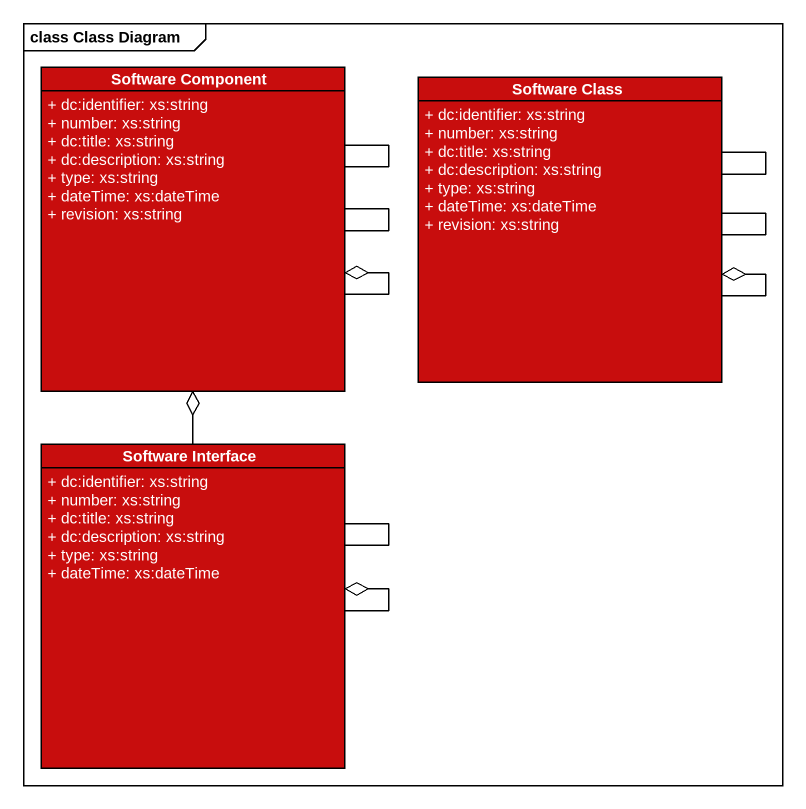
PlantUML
@startuml
mainframe class Class Diagram
hide circle
hide empty members
skinparam classAttributeIconSize 0
class "Software Component" as Software_Component #C80D0D {
  + dc:identifier: xs:string
  + number: xs:string
  + dc:title: xs:string
  + dc:description: xs:string
  + type: xs:string
  + dateTime: xs:dateTime
  + revision: xs:string
}
class "Software Class" as Software_Class #C80D0D {
  + dc:identifier: xs:string
  + number: xs:string
  + dc:title: xs:string
  + dc:description: xs:string
  + type: xs:string
  + dateTime: xs:dateTime
  + revision: xs:string
}
class "Software Interface" as Software_Interface #C80D0D {
  + dc:identifier: xs:string
  + number: xs:string
  + dc:title: xs:string
  + dc:description: xs:string
  + type: xs:string
  + dateTime: xs:dateTime
}
Software_Component -- Software_Component
Software_Component -- Software_Component
Software_Component --o Software_Component
Software_Class -- Software_Class
Software_Class -- Software_Class
Software_Class --o Software_Class
Software_Interface -up-o Software_Component
Software_Interface -- Software_Interface
Software_Interface --o Software_Interface
@enduml
